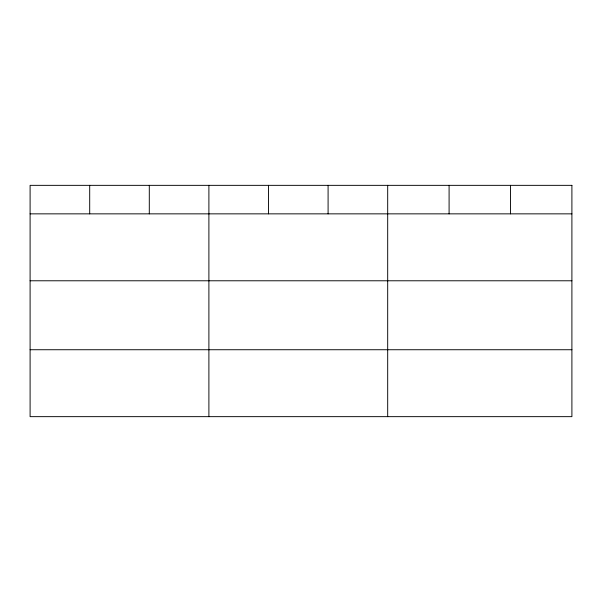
<?xml version="1.0" encoding="UTF-8"?>
<svg xmlns="http://www.w3.org/2000/svg" width="602" height="602" viewBox="0 0 602 602"><rect width="100%" height="100%" fill="white"/><g stroke="black" fill="none" stroke-linecap="round" stroke-linejoin="round"><path stroke-width="0.9" d="M30.1 213.853L571.9 213.853M30.1 280.78L571.9 280.78M30.1 349.732L571.9 349.732M510.496 185.348L510.496 213.853M449.092 185.348L449.092 213.853M387.688 185.348L387.688 416.652M328.09 185.348L328.09 213.853M268.492 185.348L268.492 213.853M208.894 185.348L208.894 416.652M149.296 185.348L149.296 213.853M89.698 185.348L89.698 213.853M571.9 185.348L30.1 185.348L30.1 416.652L571.9 416.652L571.9 185.348"/></g></svg>
